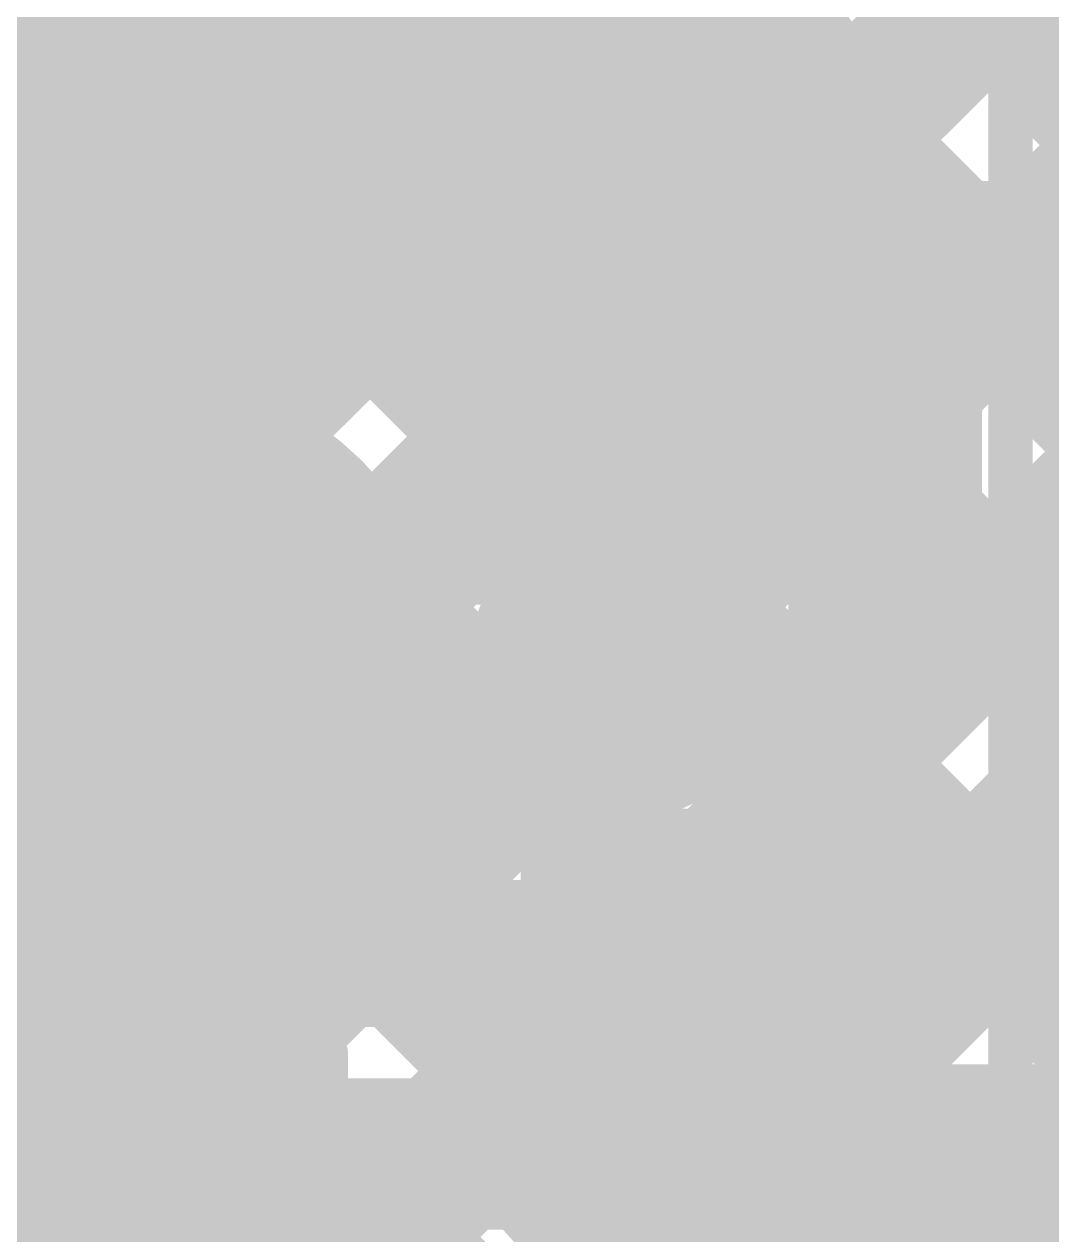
# Model space of a CAD drawing. Header units: millimetres. Extents: x 13 to 259, y -2 to 326.
# Drawn here: x 136.944 to 139.743, y 96.296 to 99.593 of the extents above; entities that cross this region are included whole.
import ezdxf

# ---------------------------------------------------------------- set-up
doc = ezdxf.new("R2010")
doc.units = ezdxf.units.MM
for name, color, linetype in [('BottomLayer', 5, 'Continuous'), ('ConnectLayer', 7, 'Continuous'), ('DrillDrawing', 1, 'Continuous'), ('Mechanical14', 56, 'Continuous'), ('Mechanical8', 56, 'Continuous'), ('MidLayer1', 16, 'Continuous'), ('MidLayer2', 76, 'Continuous'), ('MidLayer3', 90, 'Continuous'), ('MidLayer4', 156, 'Continuous'), ('MidLayer5', 130, 'Continuous'), ('MidLayer6', 216, 'Continuous'), ('MultiLayer', 9, 'Continuous'), ('TopLayer', 1, 'Continuous'), ('TopPaste', 8, 'Continuous'), ('TopSolder', 216, 'Continuous')]:
    doc.layers.add(name, color=color, linetype=linetype)

# ---------------------------------------------------------------- blocks, each defined once
blk = doc.blocks.new('SAMTEC_ASP_127797_01_185')
at = {"layer": 'Mechanical14', "const_width": 0.1}
for points in [[(2.8448, 3.2004), (2.2352, 3.2004)], [(2.8448, 3.0594), (2.8448, 3.2004)], [(4.1148, 3.2004), (3.5052, 3.2004)], [(3.5052, 3.0594), (3.5052, 3.2004)], [(4.1148, 3.0594), (4.1148, 3.2004)], [(5.3848, 3.2004), (4.7752, 3.2004)], [(4.7752, 3.0594), (4.7752, 3.2004)], [(5.3848, 3.0594), (5.3848, 3.2004)], [(2.9591, 3.0594), (2.8448, 3.0594)], [(2.9591, 2.7038), (2.9591, 3.0594)], [(3.5052, 3.0594), (3.3909, 3.0594)], [(3.3909, 2.7038), (3.3909, 3.0594)], [(4.2291, 3.0594), (4.1148, 3.0594)], [(4.2291, 2.7038), (4.2291, 3.0594)], [(4.7752, 3.0594), (4.6609, 3.0594)], [(4.6609, 2.7038), (4.6609, 3.0594)], [(5.4991, 3.0594), (5.3848, 3.0594)], [(5.4991, 2.7038), (5.4991, 3.0594)], [(6.0452, 3.0594), (5.9309, 3.0594)], [(5.9309, 2.7038), (5.9309, 3.0594)], [(2.9591, 2.9464), (2.1209, 2.9464)], [(4.2291, 2.9464), (3.3909, 2.9464)], [(5.4991, 2.9464), (4.6609, 2.9464)], [(6.7691, 2.9464), (5.9309, 2.9464)], [(3.3909, 2.7038), (2.9591, 2.7038)], [(4.6609, 2.7038), (4.2291, 2.7038)], [(5.9309, 2.7038), (5.4991, 2.7038)], [(3.3909, 2.3762), (2.9591, 2.3762)], [(2.9591, 2.0206), (2.9591, 2.3762)], [(3.3909, 2.0206), (3.3909, 2.3762)], [(4.6609, 2.3762), (4.2291, 2.3762)], [(4.2291, 2.0206), (4.2291, 2.3762)], [(4.6593, 2.0206), (4.6593, 2.3762)], [(5.9309, 2.3762), (5.4991, 2.3762)], [(5.4991, 2.0206), (5.4991, 2.3762)], [(5.9309, 2.0206), (5.9309, 2.3762)], [(2.9591, 2.1336), (2.1209, 2.1336)], [(4.2291, 2.1336), (3.3909, 2.1336)], [(5.4991, 2.1336), (4.6609, 2.1336)], [(6.7691, 2.1336), (5.9309, 2.1336)], [(2.9591, 2.0206), (2.8448, 2.0206)], [(2.8448, 1.8796), (2.8448, 2.0206)], [(3.5052, 2.0206), (3.3909, 2.0206)], [(3.5052, 1.8796), (3.5052, 2.0206)], [(4.2291, 2.0206), (4.1148, 2.0206)], [(4.1148, 1.8796), (4.1148, 2.0206)], [(4.7752, 2.0206), (4.6609, 2.0206)], [(4.7752, 1.8796), (4.7752, 2.0206)], [(5.4991, 2.0206), (5.3848, 2.0206)], [(5.3848, 1.8796), (5.3848, 2.0206)], [(6.0452, 2.0206), (5.9309, 2.0206)], [(2.8448, 1.8796), (2.2352, 1.8796)], [(4.1148, 1.8796), (3.5052, 1.8796)], [(5.3848, 1.8796), (4.7752, 1.8796)]]:
    blk.add_lwpolyline(points, dxfattribs=at)
at = {"layer": 'Mechanical14', "const_width": 0.05}
for points in [[(2.8198, 3.2004, 1), (2.8698, 3.2004, 1)], [(2.8198, 3.2004, 1), (2.8698, 3.2004, 1)], [(3.4802, 3.2004, 1), (3.5302, 3.2004, 1)], [(3.4802, 3.2004, 1), (3.5302, 3.2004, 1)], [(4.0898, 3.2004, 1), (4.1398, 3.2004, 1)], [(4.0898, 3.2004, 1), (4.1398, 3.2004, 1)], [(4.7502, 3.2004, 1), (4.8002, 3.2004, 1)], [(4.7502, 3.2004, 1), (4.8002, 3.2004, 1)], [(5.3598, 3.2004, 1), (5.4098, 3.2004, 1)], [(5.3598, 3.2004, 1), (5.4098, 3.2004, 1)], [(2.8198, 3.0594, 1), (2.8698, 3.0594, 1)], [(2.8198, 3.0594, 1), (2.8698, 3.0594, 1)], [(2.9341, 3.0594, 1), (2.9841, 3.0594, 1)], [(2.9341, 3.0594, 1), (2.9841, 3.0594, 1)], [(3.3659, 3.0594, 1), (3.4159, 3.0594, 1)], [(3.3659, 3.0594, 1), (3.4159, 3.0594, 1)], [(3.4802, 3.0594, 1), (3.5302, 3.0594, 1)], [(3.4802, 3.0594, 1), (3.5302, 3.0594, 1)], [(4.0898, 3.0594, 1), (4.1398, 3.0594, 1)], [(4.0898, 3.0594, 1), (4.1398, 3.0594, 1)], [(4.2041, 3.0594, 1), (4.2541, 3.0594, 1)], [(4.2041, 3.0594, 1), (4.2541, 3.0594, 1)], [(4.6359, 3.0594, 1), (4.6859, 3.0594, 1)], [(4.6359, 3.0594, 1), (4.6859, 3.0594, 1)], [(4.7502, 3.0594, 1), (4.8002, 3.0594, 1)], [(4.7502, 3.0594, 1), (4.8002, 3.0594, 1)], [(5.3598, 3.0594, 1), (5.4098, 3.0594, 1)], [(5.3598, 3.0594, 1), (5.4098, 3.0594, 1)], [(5.4741, 3.0594, 1), (5.5241, 3.0594, 1)], [(5.4741, 3.0594, 1), (5.5241, 3.0594, 1)], [(5.9059, 3.0594, 1), (5.9559, 3.0594, 1)], [(5.9059, 3.0594, 1), (5.9559, 3.0594, 1)], [(2.9341, 2.9464, 1), (2.9841, 2.9464, 1)], [(3.3659, 2.9464, 1), (3.4159, 2.9464, 1)], [(4.2041, 2.9464, 1), (4.2541, 2.9464, 1)], [(4.6359, 2.9464, 1), (4.6859, 2.9464, 1)], [(5.4741, 2.9464, 1), (5.5241, 2.9464, 1)], [(5.9059, 2.9464, 1), (5.9559, 2.9464, 1)], [(2.9341, 2.7038, 1), (2.9841, 2.7038, 1)], [(2.9341, 2.7038, 1), (2.9841, 2.7038, 1)], [(3.3659, 2.7038, 1), (3.4159, 2.7038, 1)], [(3.3659, 2.7038, 1), (3.4159, 2.7038, 1)], [(4.2041, 2.7038, 1), (4.2541, 2.7038, 1)], [(4.2041, 2.7038, 1), (4.2541, 2.7038, 1)], [(4.6359, 2.7038, 1), (4.6859, 2.7038, 1)], [(4.6359, 2.7038, 1), (4.6859, 2.7038, 1)], [(5.4741, 2.7038, 1), (5.5241, 2.7038, 1)], [(5.4741, 2.7038, 1), (5.5241, 2.7038, 1)], [(5.9059, 2.7038, 1), (5.9559, 2.7038, 1)], [(5.9059, 2.7038, 1), (5.9559, 2.7038, 1)], [(2.9341, 2.3762, 1), (2.9841, 2.3762, 1)], [(2.9341, 2.3762, 1), (2.9841, 2.3762, 1)], [(3.3659, 2.3762, 1), (3.4159, 2.3762, 1)], [(3.3659, 2.3762, 1), (3.4159, 2.3762, 1)], [(4.2041, 2.3762, 1), (4.2541, 2.3762, 1)], [(4.2041, 2.3762, 1), (4.2541, 2.3762, 1)], [(4.6343, 2.3762, 1), (4.6843, 2.3762, 1)], [(4.6359, 2.3762, 1), (4.6859, 2.3762, 1)], [(5.4741, 2.3762, 1), (5.5241, 2.3762, 1)], [(5.4741, 2.3762, 1), (5.5241, 2.3762, 1)], [(5.9059, 2.3762, 1), (5.9559, 2.3762, 1)], [(5.9059, 2.3762, 1), (5.9559, 2.3762, 1)], [(2.9341, 2.1336, 1), (2.9841, 2.1336, 1)], [(3.3659, 2.1336, 1), (3.4159, 2.1336, 1)], [(4.2041, 2.1336, 1), (4.2541, 2.1336, 1)], [(4.6359, 2.1336, 1), (4.6859, 2.1336, 1)], [(5.4741, 2.1336, 1), (5.5241, 2.1336, 1)], [(5.9059, 2.1336, 1), (5.9559, 2.1336, 1)], [(2.8198, 2.0206, 1), (2.8698, 2.0206, 1)], [(2.8198, 2.0206, 1), (2.8698, 2.0206, 1)], [(2.9341, 2.0206, 1), (2.9841, 2.0206, 1)], [(2.9341, 2.0206, 1), (2.9841, 2.0206, 1)], [(3.3659, 2.0206, 1), (3.4159, 2.0206, 1)], [(3.3659, 2.0206, 1), (3.4159, 2.0206, 1)], [(3.4802, 2.0206, 1), (3.5302, 2.0206, 1)], [(3.4802, 2.0206, 1), (3.5302, 2.0206, 1)], [(4.0898, 2.0206, 1), (4.1398, 2.0206, 1)], [(4.0898, 2.0206, 1), (4.1398, 2.0206, 1)], [(4.2041, 2.0206, 1), (4.2541, 2.0206, 1)], [(4.2041, 2.0206, 1), (4.2541, 2.0206, 1)], [(4.6343, 2.0206, 1), (4.6843, 2.0206, 1)], [(4.6359, 2.0206, 1), (4.6859, 2.0206, 1)], [(4.7502, 2.0206, 1), (4.8002, 2.0206, 1)], [(4.7502, 2.0206, 1), (4.8002, 2.0206, 1)], [(5.3598, 2.0206, 1), (5.4098, 2.0206, 1)], [(5.3598, 2.0206, 1), (5.4098, 2.0206, 1)], [(5.4741, 2.0206, 1), (5.5241, 2.0206, 1)], [(5.4741, 2.0206, 1), (5.5241, 2.0206, 1)], [(5.9059, 2.0206, 1), (5.9559, 2.0206, 1)], [(5.9059, 2.0206, 1), (5.9559, 2.0206, 1)], [(2.8198, 1.8796, 1), (2.8698, 1.8796, 1)], [(2.8198, 1.8796, 1), (2.8698, 1.8796, 1)], [(3.4802, 1.8796, 1), (3.5302, 1.8796, 1)], [(3.4802, 1.8796, 1), (3.5302, 1.8796, 1)], [(4.0898, 1.8796, 1), (4.1398, 1.8796, 1)], [(4.0898, 1.8796, 1), (4.1398, 1.8796, 1)], [(4.7502, 1.8796, 1), (4.8002, 1.8796, 1)], [(4.7502, 1.8796, 1), (4.8002, 1.8796, 1)], [(5.3598, 1.8796, 1), (5.4098, 1.8796, 1)], [(5.3598, 1.8796, 1), (5.4098, 1.8796, 1)]]:
    blk.add_lwpolyline(points, format="xyb", close=True, dxfattribs=at)
at = {"layer": 'Mechanical8', "const_width": 0.1}
for points in [[(3.175, 3.175), (3.175, 4.175)], [(4.445, 3.175), (4.445, 4.175)], [(5.715, 3.175), (5.715, 4.175)], [(2.905, 3.175), (1.905, 3.175)], [(3.175, 3.175), (2.175, 3.175)], [(3.175, 2.175), (3.175, 3.175)], [(4.175, 3.175), (3.175, 3.175)], [(4.445, 3.175), (3.445, 3.175)], [(4.445, 2.175), (4.445, 3.175)], [(5.445, 3.175), (4.445, 3.175)], [(5.715, 3.175), (4.715, 3.175)], [(5.715, 2.175), (5.715, 3.175)], [(6.715, 3.175), (5.715, 3.175)], [(6.985, 3.175), (5.985, 3.175)], [(3.175, 1.905), (3.175, 2.905)], [(4.445, 1.905), (4.445, 2.905)], [(5.715, 1.905), (5.715, 2.905)], [(2.905, 1.905), (1.905, 1.905)], [(3.175, 1.905), (2.175, 1.905)], [(3.175, 0.905), (3.175, 1.905)], [(4.175, 1.905), (3.175, 1.905)], [(4.445, 1.905), (3.445, 1.905)], [(4.445, 0.905), (4.445, 1.905)], [(5.445, 1.905), (4.445, 1.905)], [(5.715, 1.905), (4.715, 1.905)], [(5.715, 0.905), (5.715, 1.905)], [(6.715, 1.905), (5.715, 1.905)], [(6.985, 1.905), (5.985, 1.905)]]:
    blk.add_lwpolyline(points, dxfattribs=at)
at = {"layer": 'Mechanical8', "const_width": 0.05}
for points in [[(3.15, 4.175, 1), (3.2, 4.175, 1)], [(4.42, 4.175, 1), (4.47, 4.175, 1)], [(5.69, 4.175, 1), (5.74, 4.175, 1)], [(2.88, 3.175, 1), (2.93, 3.175, 1)], [(3.15, 3.175, 1), (3.2, 3.175, 1)], [(3.15, 3.175, 1), (3.2, 3.175, 1)], [(3.15, 3.175, 1), (3.2, 3.175, 1)], [(3.15, 3.175, 1), (3.2, 3.175, 1)], [(3.42, 3.175, 1), (3.47, 3.175, 1)], [(4.15, 3.175, 1), (4.2, 3.175, 1)], [(4.42, 3.175, 1), (4.47, 3.175, 1)], [(4.42, 3.175, 1), (4.47, 3.175, 1)], [(4.42, 3.175, 1), (4.47, 3.175, 1)], [(4.42, 3.175, 1), (4.47, 3.175, 1)], [(4.69, 3.175, 1), (4.74, 3.175, 1)], [(5.42, 3.175, 1), (5.47, 3.175, 1)], [(5.69, 3.175, 1), (5.74, 3.175, 1)], [(5.69, 3.175, 1), (5.74, 3.175, 1)], [(5.69, 3.175, 1), (5.74, 3.175, 1)], [(5.69, 3.175, 1), (5.74, 3.175, 1)], [(5.96, 3.175, 1), (6.01, 3.175, 1)], [(3.15, 2.905, 1), (3.2, 2.905, 1)], [(4.42, 2.905, 1), (4.47, 2.905, 1)], [(5.69, 2.905, 1), (5.74, 2.905, 1)], [(3.15, 2.175, 1), (3.2, 2.175, 1)], [(4.42, 2.175, 1), (4.47, 2.175, 1)], [(5.69, 2.175, 1), (5.74, 2.175, 1)], [(2.88, 1.905, 1), (2.93, 1.905, 1)], [(3.15, 1.905, 1), (3.2, 1.905, 1)], [(3.15, 1.905, 1), (3.2, 1.905, 1)], [(3.15, 1.905, 1), (3.2, 1.905, 1)], [(3.15, 1.905, 1), (3.2, 1.905, 1)], [(3.42, 1.905, 1), (3.47, 1.905, 1)], [(4.15, 1.905, 1), (4.2, 1.905, 1)], [(4.42, 1.905, 1), (4.47, 1.905, 1)], [(4.42, 1.905, 1), (4.47, 1.905, 1)], [(4.42, 1.905, 1), (4.47, 1.905, 1)], [(4.42, 1.905, 1), (4.47, 1.905, 1)], [(4.69, 1.905, 1), (4.74, 1.905, 1)], [(5.42, 1.905, 1), (5.47, 1.905, 1)], [(5.69, 1.905, 1), (5.74, 1.905, 1)], [(5.69, 1.905, 1), (5.74, 1.905, 1)], [(5.69, 1.905, 1), (5.74, 1.905, 1)], [(5.69, 1.905, 1), (5.74, 1.905, 1)], [(5.96, 1.905, 1), (6.01, 1.905, 1)]]:
    blk.add_lwpolyline(points, format="xyb", close=True, dxfattribs=at)
at = {"layer": 'TopLayer', "const_width": 0.32}
for points in [[(3.015, 3.175, 1), (3.335, 3.175, 1)], [(4.285, 3.175, 1), (4.605, 3.175, 1)], [(5.555, 3.175, 1), (5.875, 3.175, 1)], [(3.015, 1.905, 1), (3.335, 1.905, 1)], [(4.285, 1.905, 1), (4.605, 1.905, 1)], [(5.555, 1.905, 1), (5.875, 1.905, 1)]]:
    blk.add_lwpolyline(points, format="xyb", close=True, dxfattribs=at)
at = {"layer": 'TopPaste', "const_width": 0.32}
for points in [[(3.015, 3.175, 1), (3.335, 3.175, 1)], [(4.285, 3.175, 1), (4.605, 3.175, 1)], [(5.555, 3.175, 1), (5.875, 3.175, 1)], [(3.015, 1.905, 1), (3.335, 1.905, 1)], [(4.285, 1.905, 1), (4.605, 1.905, 1)], [(5.555, 1.905, 1), (5.875, 1.905, 1)]]:
    blk.add_lwpolyline(points, format="xyb", close=True, dxfattribs=at)
at = {"layer": 'TopSolder', "const_width": 0.4216}
for points in [[(2.9642, 3.175, 1), (3.3858, 3.175, 1)], [(4.2342, 3.175, 1), (4.6558, 3.175, 1)], [(5.5042, 3.175, 1), (5.9258, 3.175, 1)], [(2.9642, 1.905, 1), (3.3858, 1.905, 1)], [(4.2342, 1.905, 1), (4.6558, 1.905, 1)], [(5.5042, 1.905, 1), (5.9258, 1.905, 1)]]:
    blk.add_lwpolyline(points, format="xyb", close=True, dxfattribs=at)

msp = doc.modelspace()

# ---------------------------------------------------------------- linework, layer by layer
at = {"layer": 'BottomLayer', "const_width": 0.25}
for points in [[(137.1801, 99.1157, 1), (137.43, 99.1157, 1)], [(138.4501, 99.1157, 1), (138.7, 99.1157, 1)], [(137.1801, 97.8457, 1), (137.43, 97.8457, 1)], [(138.4501, 97.8457, 1), (138.7, 97.8457, 1)]]:
    msp.add_lwpolyline(points, format="xyb", close=True, dxfattribs=at)
at = {"layer": 'ConnectLayer', "const_width": 0.4}
for points in [[(134.0647, 96.7295), (147.7671, 110.4319)], [(134.0647, 96.7295), (147.7671, 110.4319)], [(133.9122, 93.1829), (150.0277, 109.2983)], [(133.9122, 93.1829), (150.0277, 109.2983)], [(134.0647, 96.7295), (146.51, 109.1748)], [(138.7199, 99.6877), (147.5537, 108.5215)], [(138.7199, 99.6877), (147.5537, 108.5215)], [(139.1458, 99.265), (147.9549, 108.0741)], [(139.1458, 99.265), (147.9549, 108.0741)], [(138.7199, 99.6877), (146.51, 107.4778)], [(138.7199, 99.6877), (146.05, 107.0178)], [(128.0571, 106.9848), (136.837, 98.2049)], [(128.0571, 106.9848), (136.837, 98.2049)], [(138.995, 95.7201), (150.219, 106.9441)], [(138.995, 95.7201), (150.219, 106.9441)], [(139.1458, 99.265), (146.51, 106.6292)], [(139.1458, 99.265), (146.05, 106.1692)], [(137.4544, 95.8765), (147.6447, 106.0668)], [(137.4544, 95.8765), (147.6447, 106.0668)], [(133.9122, 93.1829), (146.51, 105.7807)], [(137.877, 95.4506), (148.2125, 105.7861)], [(137.877, 95.4506), (148.2125, 105.7861)], [(137.791, 97.0617), (146.05, 105.3207)], [(137.4544, 95.8765), (146.51, 104.9322)], [(138.6395, 97.0617), (146.05, 104.4722)], [(137.877, 95.4506), (146.51, 104.0837)], [(133.8574, 103.7301), (138.1094, 99.478)], [(133.8574, 103.7301), (138.1094, 99.478)], [(139.4881, 97.0617), (146.05, 103.6237)], [(134.035, 103.5524), (138.1094, 99.478)], [(138.995, 95.7201), (146.51, 103.2351)], [(134.0398, 102.6991), (137.0784, 99.6605)], [(134.0398, 102.6991), (137.0784, 99.6605)], [(134.0398, 102.6991), (137.0784, 99.6605)], [(136.475, 99.1398), (139.2202, 101.885)], [(134.035, 101.0068), (136.837, 98.2049)], [(136.583, 101.0044), (138.1094, 99.478)], [(136.475, 100.2639), (137.0784, 99.6605)], [(139.1214, 100.1631), (145.6561, 93.6283)], [(139.1214, 100.1631), (145.6561, 93.6283)], [(139.1214, 100.1631), (145.6561, 93.6283)], [(139.1214, 100.1631), (142.1824, 97.1021)], [(137.7194, 99.5357), (138.1551, 99.9713)], [(137.7194, 99.5357), (138.1551, 99.9713)], [(137.7194, 99.5357), (138.1551, 99.9713)], [(137.7194, 99.5357), (138.1551, 99.9713)], [(138.637, 99.799), (138.76, 99.676)], [(138.637, 99.799), (138.76, 99.676)], [(138.637, 99.799), (138.76, 99.676)], [(138.637, 99.799), (138.76, 99.676)], [(139.1353, 99.3006), (144.9982, 93.4378)], [(139.1353, 99.3006), (144.9982, 93.4378)], [(139.1353, 99.3006), (144.9982, 93.4378)], [(139.1353, 99.3006), (141.3743, 97.0617)], [(137.4499, 98.4177), (138.0031, 98.9708)], [(137.4499, 98.4177), (138.0031, 98.9708)], [(137.4499, 98.4177), (138.0031, 98.9708)], [(137.4499, 98.4177), (138.0031, 98.9708)], [(137.8498, 98.8891), (141.2985, 95.4404)], [(137.8498, 98.8891), (141.2985, 95.4404)], [(137.8498, 98.8891), (141.2985, 95.4404)], [(137.8498, 98.8891), (139.6772, 97.0617)], [(133.9094, 95.7257), (136.8851, 98.7013)], [(133.9094, 95.7257), (136.8851, 98.7013)], [(134.033, 95.8493), (136.8851, 98.7013)], [(136.4699, 98.2862), (136.8851, 98.7013)], [(138.9374, 98.6501), (143.9691, 93.6183)], [(138.9374, 98.6501), (143.9691, 93.6183)], [(138.9374, 98.6501), (143.9691, 93.6183)], [(138.9374, 98.6501), (140.5257, 97.0617)], [(135.64, 98.5534), (138.3445, 95.8488)], [(135.64, 98.5534), (138.3445, 95.8488)], [(135.64, 98.5534), (138.3445, 95.8488)], [(136.475, 98.5668), (136.837, 98.2049)], [(137.3619, 98.5285), (137.4817, 98.4086)], [(137.3619, 98.5285), (137.4817, 98.4086)], [(137.3619, 98.5285), (137.4817, 98.4086)], [(137.3619, 98.5285), (137.4817, 98.4086)], [(137.8758, 97.995), (138.4257, 98.5449)], [(137.8758, 97.995), (138.4257, 98.5449)], [(137.8758, 97.995), (138.4257, 98.5449)], [(137.8758, 97.995), (138.4257, 98.5449)], [(137.95, 98.0693), (138.3308, 98.45)], [(137.95, 98.0693), (138.3308, 98.45)], [(137.95, 98.15), (138.2501, 98.45)], [(138.2501, 98.45), (138.975, 98.45)], [(138.2889, 98.45), (139.225, 97.5138)], [(138.975, 98.45), (139.225, 98.2)], [(136.8043, 96.075), (139.0772, 98.3479)], [(139.225, 96.4), (139.225, 98.2)], [(137.95, 97.9856), (137.95, 98.15)], [(135.3104, 98.0344), (137.4737, 95.8711)], [(135.3104, 98.0344), (137.4737, 95.8711)], [(135.3104, 98.0344), (137.4737, 95.8711)], [(137.868, 98.0224), (140.7239, 95.1664)], [(137.868, 98.0224), (140.7239, 95.1664)], [(137.868, 98.0224), (140.7239, 95.1664)], [(137.868, 98.0224), (138.8287, 97.0617)], [(136.242, 97.9513), (137.2973, 96.896)], [(137.9595, 97.9308), (139.225, 96.6653)], [(137.95, 97.525), (137.95, 97.7058)], [(137.6528, 96.075), (139.225, 97.6472)], [(135.8178, 97.527), (136.873, 96.4718)], [(137.5001, 97.075), (137.95, 97.525)], [(137.6642, 97.3776), (140.6593, 94.3825)], [(137.6642, 97.3776), (140.6593, 94.3825)], [(137.6642, 97.3776), (140.6593, 94.3825)], [(137.6642, 97.3776), (137.9802, 97.0617)], [(137.7334, 97.3084), (138.9334, 96.1084)], [(132.7958, 92.915), (137.1557, 97.2749)], [(132.7958, 92.915), (137.1557, 97.2749)], [(133.7116, 93.8308), (137.1557, 97.2749)], [(135.1365, 95.2557), (137.1557, 97.2749)], [(136.1154, 96.2347), (136.9558, 97.075)], [(136.1154, 96.2347), (136.9558, 97.075)], [(136.225, 97.075), (137.5001, 97.075)], [(136.2698, 97.075), (137.2698, 96.075)], [(137.1183, 97.075), (138.1183, 96.075)], [(137.6866, 97.0617), (142.1421, 97.0617)], [(135.657, 95.2557), (137.3038, 96.9026)], [(138.5013, 96.075), (139.225, 96.7987)], [(138.9, 96.075), (139.225, 96.4)]]:
    msp.add_lwpolyline(points, dxfattribs=at)
at = {"layer": 'ConnectLayer'}
for points, const_width in [([(137.895, 99.1157, 1), (136.7151, 99.1157, 1)], 0.4), ([(137.895, 99.1157, 1), (136.7151, 99.1157, 1)], 0.4), ([(137.895, 99.1157, 1), (136.7151, 99.1157, 1)], 0.4), ([(137.895, 99.1157, 1), (136.7151, 99.1157, 1)], 0.4), ([(139.165, 99.1157, 1), (137.9851, 99.1157, 1)], 0.4), ([(139.165, 99.1157, 1), (137.9851, 99.1157, 1)], 0.4), ([(139.165, 99.1157, 1), (137.9851, 99.1157, 1)], 0.4), ([(139.165, 99.1157, 1), (137.9851, 99.1157, 1)], 0.4), ([(138.6199, 99.6877, 1), (138.8199, 99.6877, 1)], 0.2), ([(138.6199, 99.6877, 1), (138.8199, 99.6877, 1)], 0.2), ([(138.6199, 99.6877, 1), (138.8199, 99.6877, 1)], 0.2), ([(138.6199, 99.6877, 1), (138.8199, 99.6877, 1)], 0.2), ([(138.66, 99.676, 1), (138.86, 99.676, 1)], 0.2), ([(138.66, 99.676, 1), (138.86, 99.676, 1)], 0.2), ([(138.66, 99.676, 1), (138.86, 99.676, 1)], 0.2), ([(138.66, 99.676, 1), (138.86, 99.676, 1)], 0.2), ([(136.9784, 99.6605, 1), (137.1784, 99.6605, 1)], 0.2), ([(136.9784, 99.6605, 1), (137.1784, 99.6605, 1)], 0.2), ([(136.9784, 99.6605, 1), (137.1784, 99.6605, 1)], 0.2), ([(136.9784, 99.6605, 1), (137.1784, 99.6605, 1)], 0.2), ([(137.6194, 99.5357, 1), (137.8194, 99.5357, 1)], 0.2), ([(137.6194, 99.5357, 1), (137.8194, 99.5357, 1)], 0.2), ([(137.6194, 99.5357, 1), (137.8194, 99.5357, 1)], 0.2), ([(137.6194, 99.5357, 1), (137.8194, 99.5357, 1)], 0.2), ([(138.0094, 99.478, 1), (138.2094, 99.478, 1)], 0.2), ([(138.0094, 99.478, 1), (138.2094, 99.478, 1)], 0.2), ([(138.0094, 99.478, 1), (138.2094, 99.478, 1)], 0.2), ([(138.0094, 99.478, 1), (138.2094, 99.478, 1)], 0.2), ([(139.0353, 99.3006, 1), (139.2353, 99.3006, 1)], 0.2), ([(139.0353, 99.3006, 1), (139.2353, 99.3006, 1)], 0.2), ([(139.0353, 99.3006, 1), (139.2353, 99.3006, 1)], 0.2), ([(139.0353, 99.3006, 1), (139.2353, 99.3006, 1)], 0.2), ([(139.0458, 99.265, 1), (139.2458, 99.265, 1)], 0.2), ([(139.0458, 99.265, 1), (139.2458, 99.265, 1)], 0.2), ([(139.0458, 99.265, 1), (139.2458, 99.265, 1)], 0.2), ([(139.0458, 99.265, 1), (139.2458, 99.265, 1)], 0.2), ([(137.795, 99.1157, 1), (137.995, 99.1157, 1)], 0.2), ([(137.795, 99.1157, 1), (137.995, 99.1157, 1)], 0.2), ([(137.795, 99.1157, 1), (137.995, 99.1157, 1)], 0.2), ([(137.795, 99.1157, 1), (137.995, 99.1157, 1)], 0.2), ([(137.8851, 99.1157, 1), (138.0851, 99.1157, 1)], 0.2), ([(137.8851, 99.1157, 1), (138.0851, 99.1157, 1)], 0.2), ([(137.8851, 99.1157, 1), (138.0851, 99.1157, 1)], 0.2), ([(137.8851, 99.1157, 1), (138.0851, 99.1157, 1)], 0.2), ([(139.065, 99.1157, 1), (139.265, 99.1157, 1)], 0.2), ([(139.065, 99.1157, 1), (139.265, 99.1157, 1)], 0.2), ([(139.065, 99.1157, 1), (139.265, 99.1157, 1)], 0.2), ([(139.065, 99.1157, 1), (139.265, 99.1157, 1)], 0.2), ([(137.9031, 98.9708, 1), (138.1031, 98.9708, 1)], 0.2), ([(137.9031, 98.9708, 1), (138.1031, 98.9708, 1)], 0.2), ([(137.9031, 98.9708, 1), (138.1031, 98.9708, 1)], 0.2), ([(137.9031, 98.9708, 1), (138.1031, 98.9708, 1)], 0.2), ([(137.7498, 98.8891, 1), (137.9498, 98.8891, 1)], 0.2), ([(137.7498, 98.8891, 1), (137.9498, 98.8891, 1)], 0.2), ([(137.7498, 98.8891, 1), (137.9498, 98.8891, 1)], 0.2), ([(137.7498, 98.8891, 1), (137.9498, 98.8891, 1)], 0.2), ([(136.7851, 98.7013, 1), (136.9851, 98.7013, 1)], 0.2), ([(136.7851, 98.7013, 1), (136.9851, 98.7013, 1)], 0.2), ([(136.7851, 98.7013, 1), (136.9851, 98.7013, 1)], 0.2), ([(136.7851, 98.7013, 1), (136.9851, 98.7013, 1)], 0.2), ([(138.8374, 98.6501, 1), (139.0374, 98.6501, 1)], 0.2), ([(138.8374, 98.6501, 1), (139.0374, 98.6501, 1)], 0.2), ([(138.8374, 98.6501, 1), (139.0374, 98.6501, 1)], 0.2), ([(138.8374, 98.6501, 1), (139.0374, 98.6501, 1)], 0.2), ([(137.2619, 98.5285, 1), (137.4619, 98.5285, 1)], 0.2), ([(137.2619, 98.5285, 1), (137.4619, 98.5285, 1)], 0.2), ([(137.2619, 98.5285, 1), (137.4619, 98.5285, 1)], 0.2), ([(137.2619, 98.5285, 1), (137.4619, 98.5285, 1)], 0.2), ([(138.3257, 98.5449, 1), (138.5257, 98.5449, 1)], 0.2), ([(138.3257, 98.5449, 1), (138.5257, 98.5449, 1)], 0.2), ([(138.3257, 98.5449, 1), (138.5257, 98.5449, 1)], 0.2), ([(138.3257, 98.5449, 1), (138.5257, 98.5449, 1)], 0.2), ([(138.1501, 98.45, 1), (138.3501, 98.45, 1)], 0.2), ([(138.1501, 98.45, 1), (138.3501, 98.45, 1)], 0.2), ([(138.1889, 98.45, 1), (138.3889, 98.45, 1)], 0.2), ([(138.2308, 98.45, 1), (138.4308, 98.45, 1)], 0.2), ([(138.2308, 98.45, 1), (138.4308, 98.45, 1)], 0.2), ([(138.875, 98.45, 1), (139.075, 98.45, 1)], 0.2), ([(138.875, 98.45, 1), (139.075, 98.45, 1)], 0.2), ([(137.895, 97.8457, 1), (136.7151, 97.8457, 1)], 0.4), ([(137.895, 97.8457, 1), (136.7151, 97.8457, 1)], 0.4), ([(137.895, 97.8457, 1), (136.7151, 97.8457, 1)], 0.4), ([(137.895, 97.8457, 1), (136.7151, 97.8457, 1)], 0.4), ([(137.3499, 98.4177, 1), (137.5499, 98.4177, 1)], 0.2), ([(137.3499, 98.4177, 1), (137.5499, 98.4177, 1)], 0.2), ([(137.3499, 98.4177, 1), (137.5499, 98.4177, 1)], 0.2), ([(137.3499, 98.4177, 1), (137.5499, 98.4177, 1)], 0.2), ([(137.3817, 98.4086, 1), (137.5817, 98.4086, 1)], 0.2), ([(137.3817, 98.4086, 1), (137.5817, 98.4086, 1)], 0.2), ([(137.3817, 98.4086, 1), (137.5817, 98.4086, 1)], 0.2), ([(137.3817, 98.4086, 1), (137.5817, 98.4086, 1)], 0.2), ([(138.9772, 98.3479, 1), (139.1772, 98.3479, 1)], 0.2), ([(136.737, 98.2049, 1), (136.937, 98.2049, 1)], 0.2), ([(136.737, 98.2049, 1), (136.937, 98.2049, 1)], 0.2), ([(136.737, 98.2049, 1), (136.937, 98.2049, 1)], 0.2), ([(136.737, 98.2049, 1), (136.937, 98.2049, 1)], 0.2), ([(139.125, 98.2, 1), (139.325, 98.2, 1)], 0.2), ([(139.125, 98.2, 1), (139.325, 98.2, 1)], 0.2), ([(137.85, 98.15, 1), (138.05, 98.15, 1)], 0.2), ([(137.85, 98.15, 1), (138.05, 98.15, 1)], 0.2), ([(137.85, 98.0693, 1), (138.05, 98.0693, 1)], 0.2), ([(137.85, 98.0693, 1), (138.05, 98.0693, 1)], 0.2), ([(137.768, 98.0224, 1), (137.968, 98.0224, 1)], 0.2), ([(137.768, 98.0224, 1), (137.968, 98.0224, 1)], 0.2), ([(137.768, 98.0224, 1), (137.968, 98.0224, 1)], 0.2), ([(137.768, 98.0224, 1), (137.968, 98.0224, 1)], 0.2), ([(137.7758, 97.995, 1), (137.9758, 97.995, 1)], 0.2), ([(137.7758, 97.995, 1), (137.9758, 97.995, 1)], 0.2), ([(137.7758, 97.995, 1), (137.9758, 97.995, 1)], 0.2), ([(137.7758, 97.995, 1), (137.9758, 97.995, 1)], 0.2), ([(137.85, 97.9856, 1), (138.05, 97.9856, 1)], 0.2), ([(137.85, 97.9856, 1), (138.05, 97.9856, 1)], 0.2), ([(137.8595, 97.9308, 1), (138.0595, 97.9308, 1)], 0.2), ([(137.795, 97.8457, 1), (137.995, 97.8457, 1)], 0.2), ([(137.795, 97.8457, 1), (137.995, 97.8457, 1)], 0.2), ([(137.795, 97.8457, 1), (137.995, 97.8457, 1)], 0.2), ([(137.795, 97.8457, 1), (137.995, 97.8457, 1)], 0.2), ([(137.8651, 97.8457, 1), (138.0651, 97.8457, 1)], 0.2), ([(137.8651, 97.8457, 1), (138.0651, 97.8457, 1)], 0.2), ([(137.85, 97.7058, 1), (138.05, 97.7058, 1)], 0.2), ([(137.85, 97.7058, 1), (138.05, 97.7058, 1)], 0.2), ([(139.125, 97.6472, 1), (139.325, 97.6472, 1)], 0.2), ([(137.85, 97.525, 1), (138.05, 97.525, 1)], 0.2), ([(137.85, 97.525, 1), (138.05, 97.525, 1)], 0.2), ([(139.125, 97.5138, 1), (139.325, 97.5138, 1)], 0.2), ([(137.5642, 97.3776, 1), (137.7642, 97.3776, 1)], 0.2), ([(137.5642, 97.3776, 1), (137.7642, 97.3776, 1)], 0.2), ([(137.5642, 97.3776, 1), (137.7642, 97.3776, 1)], 0.2), ([(137.5642, 97.3776, 1), (137.7642, 97.3776, 1)], 0.2), ([(137.6334, 97.3084, 1), (137.8334, 97.3084, 1)], 0.2), ([(137.0557, 97.2749, 1), (137.2557, 97.2749, 1)], 0.2), ([(137.0557, 97.2749, 1), (137.2557, 97.2749, 1)], 0.2), ([(137.0557, 97.2749, 1), (137.2557, 97.2749, 1)], 0.2), ([(137.0557, 97.2749, 1), (137.2557, 97.2749, 1)], 0.2), ([(136.8558, 97.075, 1), (137.0558, 97.075, 1)], 0.2), ([(136.8558, 97.075, 1), (137.0558, 97.075, 1)], 0.2), ([(137.0183, 97.075, 1), (137.2183, 97.075, 1)], 0.2), ([(137.4001, 97.075, 1), (137.6, 97.075, 1)], 0.2), ([(137.4001, 97.075, 1), (137.6, 97.075, 1)], 0.2), ([(137.5866, 97.0617, 1), (137.7866, 97.0617, 1)], 0.2), ([(137.5866, 97.0617, 1), (137.7866, 97.0617, 1)], 0.2), ([(137.5866, 97.0617, 1), (137.7866, 97.0617, 1)], 0.2), ([(137.691, 97.0617, 1), (137.891, 97.0617, 1)], 0.2), ([(137.8802, 97.0617, 1), (138.0802, 97.0617, 1)], 0.2), ([(138.5395, 97.0617, 1), (138.7395, 97.0617, 1)], 0.2), ([(138.7287, 97.0617, 1), (138.9287, 97.0617, 1)], 0.2), ([(139.3881, 97.0617, 1), (139.5881, 97.0617, 1)], 0.2), ([(139.5772, 97.0617, 1), (139.7772, 97.0617, 1)], 0.2), ([(137.2038, 96.9026, 1), (137.4038, 96.9026, 1)], 0.2), ([(137.2038, 96.9026, 1), (137.4038, 96.9026, 1)], 0.2), ([(137.2048, 96.9035, 1), (137.4048, 96.9035, 1)], 0.2), ([(137.1973, 96.896, 1), (137.3973, 96.896, 1)], 0.2), ([(139.125, 96.7987, 1), (139.325, 96.7987, 1)], 0.2), ([(139.125, 96.6653, 1), (139.325, 96.6653, 1)], 0.2), ([(136.773, 96.4718, 1), (136.973, 96.4718, 1)], 0.2), ([(139.125, 96.4, 1), (139.325, 96.4, 1)], 0.2), ([(139.125, 96.4, 1), (139.325, 96.4, 1)], 0.2), ([(138.8334, 96.1084, 1), (139.0334, 96.1084, 1)], 0.2)]:
    msp.add_lwpolyline(points, format="xyb", close=True, dxfattribs=dict(at, const_width=const_width))
at = {"layer": 'ConnectLayer', "const_width": 0.4}
for points in [[(137.95, 97.9856, -0.053459), (137.9651, 97.8457)], [(137.9651, 97.8457, -0.053459), (137.95, 97.7058)], [(137.3038, 96.9026, -0.199574), (137.6866, 97.0617)], [(137.3048, 96.9035, -0.198912), (137.6866, 97.0617)]]:
    msp.add_lwpolyline(points, format="xyb", dxfattribs=at)
at = {"layer": 'DrillDrawing', "const_width": 0.0508}
for points in [[(137.178, 99.2427), (137.178, 99.3697)], [(137.178, 99.3697), (137.432, 99.3697)], [(137.432, 99.2427), (137.432, 99.3697)], [(138.448, 99.2427), (138.448, 99.3697)], [(138.448, 99.3697), (138.702, 99.3697)], [(138.702, 99.2427), (138.702, 99.3697)], [(137.051, 98.9887), (137.051, 99.2427)], [(137.051, 99.2427), (137.178, 99.2427)], [(137.432, 99.2427), (137.559, 99.2427)], [(137.559, 98.9887), (137.559, 99.2427)], [(138.321, 98.9887), (138.321, 99.2427)], [(138.321, 99.2427), (138.448, 99.2427)], [(138.702, 99.2427), (138.829, 99.2427)], [(138.829, 98.9887), (138.829, 99.2427)], [(137.051, 98.9887), (137.178, 98.9887)], [(137.178, 98.8617), (137.178, 98.9887)], [(137.432, 98.9887), (137.559, 98.9887)], [(137.432, 98.8617), (137.432, 98.9887)], [(138.321, 98.9887), (138.448, 98.9887)], [(138.448, 98.8617), (138.448, 98.9887)], [(138.702, 98.9887), (138.829, 98.9887)], [(138.702, 98.8617), (138.702, 98.9887)], [(137.178, 98.8617), (137.432, 98.8617)], [(138.448, 98.8617), (138.702, 98.8617)], [(137.178, 97.9727), (137.178, 98.0997)], [(137.178, 98.0997), (137.432, 98.0997)], [(137.432, 97.9727), (137.432, 98.0997)], [(138.448, 97.9727), (138.448, 98.0997)], [(138.448, 98.0997), (138.702, 98.0997)], [(138.702, 97.9727), (138.702, 98.0997)], [(137.051, 97.7187), (137.051, 97.9727)], [(137.051, 97.9727), (137.178, 97.9727)], [(137.432, 97.9727), (137.559, 97.9727)], [(137.559, 97.7187), (137.559, 97.9727)], [(138.321, 97.7187), (138.321, 97.9727)], [(138.321, 97.9727), (138.448, 97.9727)], [(138.702, 97.9727), (138.829, 97.9727)], [(138.829, 97.7187), (138.829, 97.9727)], [(137.051, 97.7187), (137.178, 97.7187)], [(137.178, 97.5917), (137.178, 97.7187)], [(137.432, 97.7187), (137.559, 97.7187)], [(137.432, 97.5917), (137.432, 97.7187)], [(138.321, 97.7187), (138.448, 97.7187)], [(138.448, 97.5917), (138.448, 97.7187)], [(138.702, 97.7187), (138.829, 97.7187)], [(138.702, 97.5917), (138.702, 97.7187)], [(137.178, 97.5917), (137.432, 97.5917)], [(138.448, 97.5917), (138.702, 97.5917)]]:
    msp.add_lwpolyline(points, dxfattribs=at)
at = {"layer": 'DrillDrawing', "const_width": 0.0254}
for points in [[(137.1653, 99.3697, 1), (137.1907, 99.3697, 1)], [(137.1653, 99.3697, 1), (137.1907, 99.3697, 1)], [(137.4193, 99.3697, 1), (137.4447, 99.3697, 1)], [(137.4193, 99.3697, 1), (137.4447, 99.3697, 1)], [(138.4353, 99.3697, 1), (138.4607, 99.3697, 1)], [(138.4353, 99.3697, 1), (138.4607, 99.3697, 1)], [(138.6893, 99.3697, 1), (138.7147, 99.3697, 1)], [(138.6893, 99.3697, 1), (138.7147, 99.3697, 1)], [(137.0383, 99.2427, 1), (137.0637, 99.2427, 1)], [(137.0383, 99.2427, 1), (137.0637, 99.2427, 1)], [(137.1653, 99.2427, 1), (137.1907, 99.2427, 1)], [(137.1653, 99.2427, 1), (137.1907, 99.2427, 1)], [(137.4193, 99.2427, 1), (137.4447, 99.2427, 1)], [(137.4193, 99.2427, 1), (137.4447, 99.2427, 1)], [(137.5463, 99.2427, 1), (137.5717, 99.2427, 1)], [(137.5463, 99.2427, 1), (137.5717, 99.2427, 1)], [(138.3083, 99.2427, 1), (138.3337, 99.2427, 1)], [(138.3083, 99.2427, 1), (138.3337, 99.2427, 1)], [(138.4353, 99.2427, 1), (138.4607, 99.2427, 1)], [(138.4353, 99.2427, 1), (138.4607, 99.2427, 1)], [(138.6893, 99.2427, 1), (138.7147, 99.2427, 1)], [(138.6893, 99.2427, 1), (138.7147, 99.2427, 1)], [(138.8163, 99.2427, 1), (138.8417, 99.2427, 1)], [(138.8163, 99.2427, 1), (138.8417, 99.2427, 1)], [(137.0383, 98.9887, 1), (137.0637, 98.9887, 1)], [(137.0383, 98.9887, 1), (137.0637, 98.9887, 1)], [(137.1653, 98.9887, 1), (137.1907, 98.9887, 1)], [(137.1653, 98.9887, 1), (137.1907, 98.9887, 1)], [(137.4193, 98.9887, 1), (137.4447, 98.9887, 1)], [(137.4193, 98.9887, 1), (137.4447, 98.9887, 1)], [(137.5463, 98.9887, 1), (137.5717, 98.9887, 1)], [(137.5463, 98.9887, 1), (137.5717, 98.9887, 1)], [(138.3083, 98.9887, 1), (138.3337, 98.9887, 1)], [(138.3083, 98.9887, 1), (138.3337, 98.9887, 1)], [(138.4353, 98.9887, 1), (138.4607, 98.9887, 1)], [(138.4353, 98.9887, 1), (138.4607, 98.9887, 1)], [(138.6893, 98.9887, 1), (138.7147, 98.9887, 1)], [(138.6893, 98.9887, 1), (138.7147, 98.9887, 1)], [(138.8163, 98.9887, 1), (138.8417, 98.9887, 1)], [(138.8163, 98.9887, 1), (138.8417, 98.9887, 1)], [(137.1653, 98.8617, 1), (137.1907, 98.8617, 1)], [(137.1653, 98.8617, 1), (137.1907, 98.8617, 1)], [(137.4193, 98.8617, 1), (137.4447, 98.8617, 1)], [(137.4193, 98.8617, 1), (137.4447, 98.8617, 1)], [(138.4353, 98.8617, 1), (138.4607, 98.8617, 1)], [(138.4353, 98.8617, 1), (138.4607, 98.8617, 1)], [(138.6893, 98.8617, 1), (138.7147, 98.8617, 1)], [(138.6893, 98.8617, 1), (138.7147, 98.8617, 1)], [(137.1653, 98.0997, 1), (137.1907, 98.0997, 1)], [(137.1653, 98.0997, 1), (137.1907, 98.0997, 1)], [(137.4193, 98.0997, 1), (137.4447, 98.0997, 1)], [(137.4193, 98.0997, 1), (137.4447, 98.0997, 1)], [(138.4353, 98.0997, 1), (138.4607, 98.0997, 1)], [(138.4353, 98.0997, 1), (138.4607, 98.0997, 1)], [(138.6893, 98.0997, 1), (138.7147, 98.0997, 1)], [(138.6893, 98.0997, 1), (138.7147, 98.0997, 1)], [(137.0383, 97.9727, 1), (137.0637, 97.9727, 1)], [(137.0383, 97.9727, 1), (137.0637, 97.9727, 1)], [(137.1653, 97.9727, 1), (137.1907, 97.9727, 1)], [(137.1653, 97.9727, 1), (137.1907, 97.9727, 1)], [(137.4193, 97.9727, 1), (137.4447, 97.9727, 1)], [(137.4193, 97.9727, 1), (137.4447, 97.9727, 1)], [(137.5463, 97.9727, 1), (137.5717, 97.9727, 1)], [(137.5463, 97.9727, 1), (137.5717, 97.9727, 1)], [(138.3083, 97.9727, 1), (138.3337, 97.9727, 1)], [(138.3083, 97.9727, 1), (138.3337, 97.9727, 1)], [(138.4353, 97.9727, 1), (138.4607, 97.9727, 1)], [(138.4353, 97.9727, 1), (138.4607, 97.9727, 1)], [(138.6893, 97.9727, 1), (138.7147, 97.9727, 1)], [(138.6893, 97.9727, 1), (138.7147, 97.9727, 1)], [(138.8163, 97.9727, 1), (138.8417, 97.9727, 1)], [(138.8163, 97.9727, 1), (138.8417, 97.9727, 1)], [(137.0383, 97.7187, 1), (137.0637, 97.7187, 1)], [(137.0383, 97.7187, 1), (137.0637, 97.7187, 1)], [(137.1653, 97.7187, 1), (137.1907, 97.7187, 1)], [(137.1653, 97.7187, 1), (137.1907, 97.7187, 1)], [(137.4193, 97.7187, 1), (137.4447, 97.7187, 1)], [(137.4193, 97.7187, 1), (137.4447, 97.7187, 1)], [(137.5463, 97.7187, 1), (137.5717, 97.7187, 1)], [(137.5463, 97.7187, 1), (137.5717, 97.7187, 1)], [(138.3083, 97.7187, 1), (138.3337, 97.7187, 1)], [(138.3083, 97.7187, 1), (138.3337, 97.7187, 1)], [(138.4353, 97.7187, 1), (138.4607, 97.7187, 1)], [(138.4353, 97.7187, 1), (138.4607, 97.7187, 1)], [(138.6893, 97.7187, 1), (138.7147, 97.7187, 1)], [(138.6893, 97.7187, 1), (138.7147, 97.7187, 1)], [(138.8163, 97.7187, 1), (138.8417, 97.7187, 1)], [(138.8163, 97.7187, 1), (138.8417, 97.7187, 1)], [(137.1653, 97.5917, 1), (137.1907, 97.5917, 1)], [(137.1653, 97.5917, 1), (137.1907, 97.5917, 1)], [(137.4193, 97.5917, 1), (137.4447, 97.5917, 1)], [(137.4193, 97.5917, 1), (137.4447, 97.5917, 1)], [(138.4353, 97.5917, 1), (138.4607, 97.5917, 1)], [(138.4353, 97.5917, 1), (138.4607, 97.5917, 1)], [(138.6893, 97.5917, 1), (138.7147, 97.5917, 1)], [(138.6893, 97.5917, 1), (138.7147, 97.5917, 1)]]:
    msp.add_lwpolyline(points, format="xyb", close=True, dxfattribs=at)
at = {"layer": 'MidLayer1', "const_width": 0.25}
for points in [[(137.1801, 99.1157, 1), (137.43, 99.1157, 1)], [(138.4501, 99.1157, 1), (138.7, 99.1157, 1)], [(137.1801, 97.8457, 1), (137.43, 97.8457, 1)], [(138.4501, 97.8457, 1), (138.7, 97.8457, 1)]]:
    msp.add_lwpolyline(points, format="xyb", close=True, dxfattribs=at)
at = {"layer": 'MidLayer2', "const_width": 0.12}
for points in [[(139.1876, 99.87), (139.8125, 99.2451)], [(138.575, 99.55), (139.0551, 99.55)], [(138.575, 99.2185), (138.575, 99.55)], [(139.0551, 99.55), (139.4925, 99.1126)], [(138.525, 99.1685), (138.575, 99.2185)], [(138.525, 99.15), (138.525, 99.1685)], [(137.305, 98.711), (137.305, 99.1157)], [(139.4925, 97.8425), (139.4925, 99.1126)], [(137.2348, 98.6407), (137.305, 98.711)], [(136.2619, 98.6407), (137.2348, 98.6407)], [(136.1293, 98.3207), (137.2348, 98.3207)], [(137.2348, 98.3207), (137.305, 98.2504)], [(137.305, 97.8457), (137.305, 98.2504)], [(139.0458, 97.3957), (139.4925, 97.8425)], [(139.1783, 97.0757), (139.8125, 97.7099)], [(135.5819, 97.3957), (139.0458, 97.3957)], [(135.4493, 97.0757), (139.1783, 97.0757)], [(137.857, 96.4968), (138.0602, 96.7)], [(138.0602, 96.7), (139.9526, 96.7)], [(137.4257, 96.1007), (137.8, 96.475)], [(137.5935, 95.7807), (138.1927, 96.38)], [(138.1927, 96.38), (139.8201, 96.38)]]:
    msp.add_lwpolyline(points, dxfattribs=at)
at = {"layer": 'MidLayer2'}
for points, const_width in [([(138.545, 99.55, 1), (138.605, 99.55, 1)], 0.06), ([(138.545, 99.55, 1), (138.605, 99.55, 1)], 0.06), ([(139.0251, 99.55, 1), (139.0851, 99.55, 1)], 0.06), ([(139.0251, 99.55, 1), (139.0851, 99.55, 1)], 0.06), ([(137.1801, 99.1157, 1), (137.43, 99.1157, 1)], 0.25), ([(138.4501, 99.1157, 1), (138.7, 99.1157, 1)], 0.25), ([(138.545, 99.2185, 1), (138.605, 99.2185, 1)], 0.06), ([(138.545, 99.2185, 1), (138.605, 99.2185, 1)], 0.06), ([(138.495, 99.1685, 1), (138.555, 99.1685, 1)], 0.06), ([(138.495, 99.1685, 1), (138.555, 99.1685, 1)], 0.06), ([(138.495, 99.15, 1), (138.555, 99.15, 1)], 0.06), ([(137.2751, 99.1157, 1), (137.335, 99.1157, 1)], 0.06), ([(139.4625, 99.1126, 1), (139.5225, 99.1126, 1)], 0.06), ([(139.4625, 99.1126, 1), (139.5225, 99.1126, 1)], 0.06), ([(137.2751, 98.711, 1), (137.335, 98.711, 1)], 0.06), ([(137.2751, 98.711, 1), (137.335, 98.711, 1)], 0.06), ([(137.2048, 98.6407, 1), (137.2648, 98.6407, 1)], 0.06), ([(137.2048, 98.6407, 1), (137.2648, 98.6407, 1)], 0.06), ([(137.2048, 98.3207, 1), (137.2648, 98.3207, 1)], 0.06), ([(137.2048, 98.3207, 1), (137.2648, 98.3207, 1)], 0.06), ([(137.2751, 98.2504, 1), (137.335, 98.2504, 1)], 0.06), ([(137.2751, 98.2504, 1), (137.335, 98.2504, 1)], 0.06), ([(137.1801, 97.8457, 1), (137.43, 97.8457, 1)], 0.25), ([(138.4501, 97.8457, 1), (138.7, 97.8457, 1)], 0.25), ([(137.2751, 97.8457, 1), (137.335, 97.8457, 1)], 0.06), ([(139.4625, 97.8425, 1), (139.5225, 97.8425, 1)], 0.06), ([(139.4625, 97.8425, 1), (139.5225, 97.8425, 1)], 0.06), ([(139.0158, 97.3957, 1), (139.0758, 97.3957, 1)], 0.06), ([(139.0158, 97.3957, 1), (139.0758, 97.3957, 1)], 0.06), ([(139.1483, 97.0757, 1), (139.2083, 97.0757, 1)], 0.06), ([(139.1483, 97.0757, 1), (139.2083, 97.0757, 1)], 0.06), ([(138.0302, 96.7, 1), (138.0902, 96.7, 1)], 0.06), ([(138.0302, 96.7, 1), (138.0902, 96.7, 1)], 0.06), ([(137.827, 96.4968, 1), (137.887, 96.4968, 1)], 0.06), ([(137.7701, 96.475, 1), (137.83, 96.475, 1)], 0.06), ([(138.1627, 96.38, 1), (138.2227, 96.38, 1)], 0.06), ([(138.1627, 96.38, 1), (138.2227, 96.38, 1)], 0.06)]:
    msp.add_lwpolyline(points, format="xyb", close=True, dxfattribs=dict(at, const_width=const_width))
at = {"layer": 'MidLayer3'}
for points, const_width in [([(137.1801, 99.1157, 1), (137.43, 99.1157, 1)], 0.25), ([(138.4501, 99.1157, 1), (138.7, 99.1157, 1)], 0.25), ([(137.1801, 97.8457, 1), (137.43, 97.8457, 1)], 0.25), ([(138.4501, 97.8457, 1), (138.7, 97.8457, 1)], 0.25), ([(137.5866, 96.5217, 1), (137.7866, 96.5217, 1)], 0.2), ([(137.5866, 96.5217, 1), (137.7866, 96.5217, 1)], 0.2)]:
    msp.add_lwpolyline(points, format="xyb", close=True, dxfattribs=dict(at, const_width=const_width))
at = {"layer": 'MidLayer3', "const_width": 0.4}
for points in [[(135.8807, 94.7157), (137.6866, 96.5217)], [(137.6866, 96.5217), (142.3657, 96.5217)]]:
    msp.add_lwpolyline(points, dxfattribs=at)
at = {"layer": 'MidLayer4', "const_width": 0.12}
for points in [[(139.6301, 96.37), (139.6301, 102.3886)], [(139.6301, 96.37), (140.5075, 95.4925)]]:
    msp.add_lwpolyline(points, dxfattribs=at)
at = {"layer": 'MidLayer4'}
for points, const_width in [([(137.1801, 99.1157, 1), (137.43, 99.1157, 1)], 0.25), ([(138.4501, 99.1157, 1), (138.7, 99.1157, 1)], 0.25), ([(137.1801, 97.8457, 1), (137.43, 97.8457, 1)], 0.25), ([(138.4501, 97.8457, 1), (138.7, 97.8457, 1)], 0.25), ([(139.6001, 96.37, 1), (139.6601, 96.37, 1)], 0.06), ([(139.6001, 96.37, 1), (139.6601, 96.37, 1)], 0.06)]:
    msp.add_lwpolyline(points, format="xyb", close=True, dxfattribs=dict(at, const_width=const_width))
at = {"layer": 'MidLayer5', "const_width": 0.25}
for points in [[(137.1801, 99.1157, 1), (137.43, 99.1157, 1)], [(138.4501, 99.1157, 1), (138.7, 99.1157, 1)], [(137.1801, 97.8457, 1), (137.43, 97.8457, 1)], [(138.4501, 97.8457, 1), (138.7, 97.8457, 1)]]:
    msp.add_lwpolyline(points, format="xyb", close=True, dxfattribs=at)
at = {"layer": 'MidLayer6', "const_width": 0.25}
for points in [[(137.1801, 99.1157, 1), (137.43, 99.1157, 1)], [(138.4501, 99.1157, 1), (138.7, 99.1157, 1)], [(137.1801, 97.8457, 1), (137.43, 97.8457, 1)], [(138.4501, 97.8457, 1), (138.7, 97.8457, 1)]]:
    msp.add_lwpolyline(points, format="xyb", close=True, dxfattribs=at)
at = {"layer": 'MultiLayer', "const_width": 0.25}
for points in [[(137.1801, 99.1157, 1), (137.43, 99.1157, 1)], [(138.4501, 99.1157, 1), (138.7, 99.1157, 1)], [(137.1801, 97.8457, 1), (137.43, 97.8457, 1)], [(138.4501, 97.8457, 1), (138.7, 97.8457, 1)]]:
    msp.add_lwpolyline(points, format="xyb", close=True, dxfattribs=at)
at = {"layer": 'TopLayer', "const_width": 0.25}
for points in [[(137.1801, 99.1157, 1), (137.43, 99.1157, 1)], [(138.4501, 99.1157, 1), (138.7, 99.1157, 1)], [(137.1801, 97.8457, 1), (137.43, 97.8457, 1)], [(138.4501, 97.8457, 1), (138.7, 97.8457, 1)]]:
    msp.add_lwpolyline(points, format="xyb", close=True, dxfattribs=at)

# ---------------------------------------------------------------- block references
at = {"rotation": 270}
msp.add_blockref('SAMTEC_ASP_127797_01_185', (135.4, 102.2907), dxfattribs=at)

doc.saveas('drawing.dxf')
